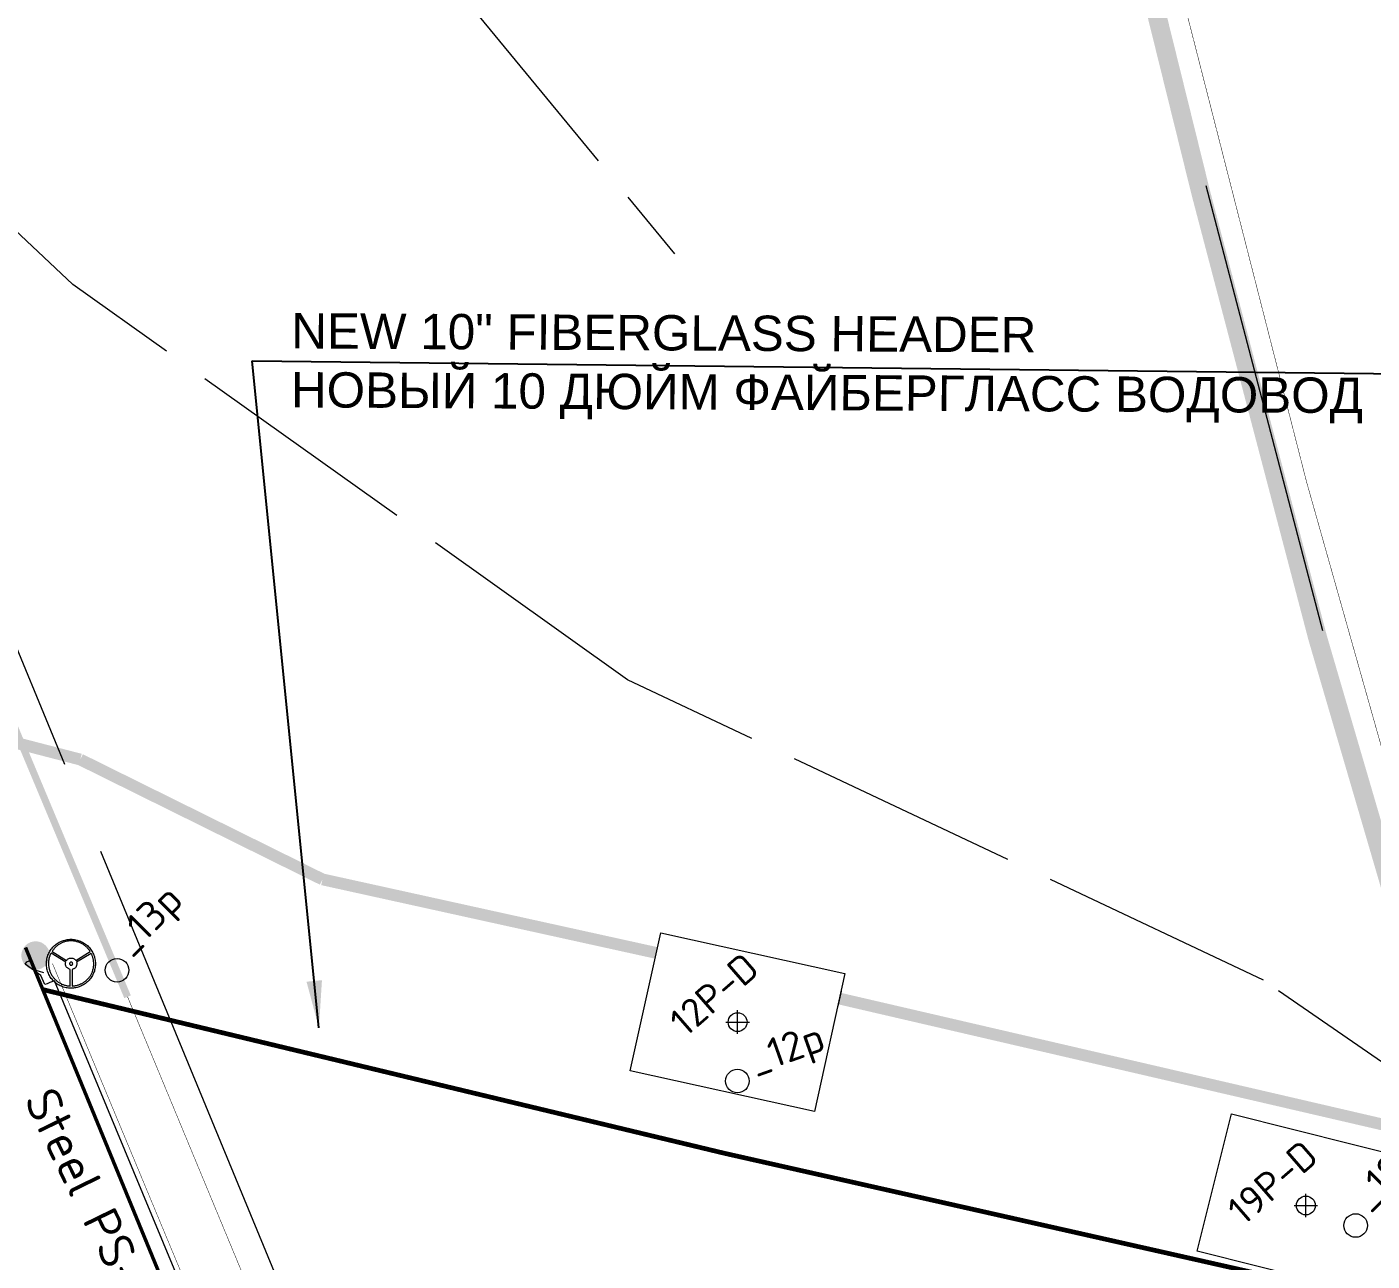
# Model space of a CAD drawing. Header units: millimetres. Extents: x 519 to 9564855, y -810 to 5021775.
# Drawn here: x 9529324 to 9529894, y 4997292 to 4997815 of the extents above; entities that cross this region are included whole.
import ezdxf

# ---------------------------------------------------------------- set-up
doc = ezdxf.new("R2010")
doc.units = ezdxf.units.MM
doc.header["$LTSCALE"] = 2
doc.header["$MEASUREMENT"] = 0
doc.header["$PDMODE"] = 2
doc.header["$PDSIZE"] = 5
for name, pattern in [('92051501$0$GROUND1', [60, 50, -10]), ('92051501$0$GROUND2', [35, 25, -10]), ('DASHED', [0.75, 0.5, -0.25])]:
    doc.linetypes.add(name, pattern=pattern)
for name, color, linetype in [('Existing roads', 41, 'Continuous'), ('FIBERGLASS', 212, 'Continuous'), ('Layer1', 1, 'Continuous'), ('New disposal wells', 191, 'Continuous'), ('OilColl&Flowlines', 3, 'Continuous'), ('OLD WELLS(dr.bfr2000)', 24, 'Continuous'), ('PPLINE_WAT', 7, 'WTR_LINE'), ('ROAD_ASF', 9, 'Continuous'), ('ROAD_FIELD', 255, '92051501$0$GROUND2'), ('водавод', 5, 'Continuous'), ('ситуация', 7, 'Continuous'), ('Скважины на 2014 год', 70, 'Continuous'), ('Скважины на 2015 год', 7, 'Continuous')]:
    doc.layers.add(name, color=color, linetype=linetype)
doc.layers.add('Оптиковолоконный кабель', color=220, linetype='CAB6', lineweight=20)
doc.layers.add('СНГ_трубопроводы', color=244, linetype='Continuous', lineweight=50)
doc.styles.add('92051501$0$STANDARD', font='simplex.shx')
doc.styles.add('Elect', font='isocpeur.ttf')
doc.styles.get("Standard").update_dxf_attribs({"font": 'isocpeur.ttf', "width": 0.5})
doc.linetypes.add('CAB', pattern='A,0.7,-0.43403,["K",Standard,S=0.9,R=0,X=-0.4,Y=-0.3],-0.8', length=1.93403)
doc.linetypes.add('CAB6', pattern='A,0.9,-0.9,["6",Standard,S=0.9,R=0,X=-0.8,Y=-0.4],11', length=12.8)
doc.linetypes.add('WTR_LINE', pattern='A,0.5,-0.2,["W",92051501$0$STANDARD,S=0.1,R=0,X=-0.1,Y=-0.05],-0.05', length=0.75)
doc.dimstyles.new('ISO-25', dxfattribs={"dimtxt": 15, "dimasz": 10, "dimexe": 5, "dimexo": 5, "dimgap": 5, "dimtad": 1, "dimtxsty": 'Standard', "dimblk": 'OBLIQUE', "dimcen": 50, "dimadec": 0, "dimazin": 0, "dimtfac": 1, "dimtmove": 0, "dimatfit": 3, "dimfxl": 0, "dimarcsym": 0})

# ---------------------------------------------------------------- blocks, each defined once
blk = doc.blocks.new('_Oblique')
at = {"color": 0, "linetype": 'ByBlock', "lineweight": -2}
blk.add_line((-0.5, -0.5), (0.5, 0.5), dxfattribs=at)

msp = doc.modelspace()

# ---------------------------------------------------------------- hatches: boundary and pattern name
at = {"layer": 'FIBERGLASS', "linetype": 'DASHED', "lineweight": 0, "ltscale": 0.3}
h = msp.add_hatch(color=256, dxfattribs=at)
h.paths.add_polyline_path([(9529333.47635, 4997421.25043), (9529321.42098, 4997421.25043, -1)])
h.paths.add_polyline_path([(9529327.44866, 4997421.25043), (9529333.47635, 4997421.25043, -0.414213562), (9529327.44866, 4997415.22274)])
h.paths.add_polyline_path([(9529321.42098, 4997421.25043), (9529327.44866, 4997421.25043), (9529327.44866, 4997415.22274, -0.414213562)])

# ---------------------------------------------------------------- linework, layer by layer
at = {"layer": 'Existing roads', "linetype": 'ByBlock', "lineweight": 0, "ltscale": 5, "const_width": 5}
for points in [[(9529346.41595, 4997504.39221), (9528890.37183, 4997622.44755)], [(9529346.41595, 4997504.39221), (9529449.13573, 4997453.54545)], [(9529590.71894, 4997422.34574), (9529449.13573, 4997453.54545)], [(9529929.55842, 4997342.41296), (9529668.37346, 4997402.99201)]]:
    msp.add_lwpolyline(points, dxfattribs=at)
at = {"layer": 'FIBERGLASS', "color": 3, "linetype": 'DASHED', "lineweight": 0, "ltscale": 0.07, "const_width": 3}
msp.add_lwpolyline([(9528010.58, 5000051.16), (9527699.68, 4999386.58), (9528736.56, 4998907.18), (9529366.4667, 4997403.7465)], dxfattribs=at)
at = {"layer": 'FIBERGLASS', "color": 200, "linetype": 'ByBlock', "lineweight": 0, "ltscale": 50, "const_width": 1.5}
msp.add_lwpolyline([(9530707.85, 4995218.6), (9530669.403, 4995219.7328), (9530422.8818, 4995294.5192), (9530331.828, 4995348.2766), (9530246.0607, 4995410.2936), (9530167.9252, 4995486.7018), (9530103.2613, 4995572.3953), (9529876.04802, 4996091.69159), (9529796.1974, 4996274.1903), (9529645.70864, 4996639.35169), (9529515.04144, 4996957.45398), (9529468.47673, 4997070.81329), (9529432.00257, 4997159.60767), (9529400.83594, 4997235.48116), (9529323.1983, 4997424.6537)], dxfattribs=at)
at = {"layer": 'FIBERGLASS', "color": 3, "linetype": 'ByBlock', "lineweight": 0, "ltscale": 50, "const_width": 0.2}
msp.add_lwpolyline([(9529366.4667, 4997403.7465), (9529741.26666, 4996500.95701), (9529818.7477, 4996314.3266), (9529857.2424, 4996261.7656), (9530067.141, 4996017.978), (9530314.74518, 4995835.32196), (9530437.3451, 4995745.1597), (9530595.23581, 4995646.6188), (9530701.85, 4995580.08), (9530813.26463, 4995571.32707)], dxfattribs=at)
at = {"layer": 'Layer1', "color": 0, "linetype": 'ByBlock', "lineweight": 0, "ltscale": 7}
msp.add_lwpolyline([(9530705.86, 4995224.04), (9530694.2161, 4995224.7241), (9530496.8516, 4995451.2056), (9530321.195, 4995544.0739), (9530194.95182, 4995724.42032), (9529958.1212, 4996062.6051), (9529913.3441, 4996125.1016), (9529861.114, 4996201.55859), (9529820.4402, 4996261.5967), (9529804.0007, 4996285.0545), (9529552.49028, 4996889.06007), (9529469.41148, 4997088.57491), (9529372.94876, 4997320.23138), (9529335.4325, 4997410.4927), (9529333.52687, 4997409.72992), (9529332.368, 4997409.2843), (9529331.3384, 4997408.9399), (9529329.6465, 4997412.7738), (9529323.0895, 4997417.5883), (9529323.7919, 4997418.5782), (9529325.3863, 4997419.3087)], dxfattribs=at)
at = {"layer": 'New disposal wells', "color": 212, "lineweight": 0, "const_width": 2}
msp.add_lwpolyline([(9529330.52915, 4997406.79128), (9529619.49301, 4997337.37967), (9529959.16451, 4997260.75907), (9530407.62343, 4997154.82076)], dxfattribs=at)
at = {"layer": 'OLD WELLS(dr.bfr2000)', "lineweight": 0}
for centre in [(9529362, 4997415), (9529625.1, 4997368), (9529887.3, 4997306.7)]:
    msp.add_circle(centre, 5, dxfattribs=at)
at = {"layer": 'PPLINE_WAT', "color": 200, "linetype": 'ByBlock', "lineweight": 0, "ltscale": 25}
msp.add_line((9529327.1, 4997415.2), (9529330.78632, 4997413.98026), dxfattribs=at)
at = {"layer": 'PPLINE_WAT', "lineweight": 0}
for points in [[(9529342.46895, 4997428.14933), (9529342.46895, 4997428.14933), (9529342.99867, 4997428.13894), (9529343.51801, 4997428.0974), (9529344.03734, 4997428.02469), (9529344.54629, 4997427.9416), (9529345.04485, 4997427.81696), (9529345.53303, 4997427.68193), (9529346.0212, 4997427.51574), (9529346.48861, 4997427.32878), (9529346.94562, 4997427.12105), (9529347.39225, 4997426.89254), (9529347.82849, 4997426.64326), (9529348.25435, 4997426.3732), (9529348.65943, 4997426.08238), (9529349.05412, 4997425.77077), (9529349.42805, 4997425.44879), (9529349.79158, 4997425.10603), (9529350.13434, 4997424.74249), (9529350.46672, 4997424.36857), (9529350.77832, 4997423.97387), (9529351.06915, 4997423.56879), (9529351.3392, 4997423.14294), (9529351.58848, 4997422.7067), (9529351.81699, 4997422.26007), (9529352.03511, 4997421.80305), (9529352.22207, 4997421.32526), (9529352.38826, 4997420.84747), (9529352.52329, 4997420.34891), (9529352.63754, 4997419.85035), (9529352.73102, 4997419.3414), (9529352.80373, 4997418.82207), (9529352.84527, 4997418.29234), (9529352.85566, 4997417.76262), (9529352.85566, 4997417.76262), (9529352.84527, 4997417.22251), (9529352.80373, 4997416.69279), (9529352.73102, 4997416.17345), (9529352.63754, 4997415.66451), (9529352.52329, 4997415.16594), (9529352.38826, 4997414.66738), (9529352.22207, 4997414.17921), (9529352.03511, 4997413.7118), (9529351.81699, 4997413.25479), (9529351.58848, 4997412.80816), (9529351.3392, 4997412.37192), (9529351.06915, 4997411.94606), (9529350.77832, 4997411.54098), (9529350.46672, 4997411.14629), (9529350.13434, 4997410.77236), (9529349.79158, 4997410.40883), (9529349.42805, 4997410.06607), (9529349.05412, 4997409.74408), (9529348.65943, 4997409.43248), (9529348.25435, 4997409.14165), (9529347.82849, 4997408.8716), (9529347.39225, 4997408.62232), (9529346.94562, 4997408.39381), (9529346.48861, 4997408.18607), (9529346.0212, 4997407.99911), (9529345.53303, 4997407.84331), (9529345.04485, 4997407.6979), (9529344.54629, 4997407.58364), (9529344.03734, 4997407.49016), (9529343.51801, 4997407.42784), (9529342.99867, 4997407.3863), (9529342.46895, 4997407.37591), (9529342.46895, 4997407.37591), (9529341.92884, 4997407.3863), (9529341.39912, 4997407.42784), (9529340.87978, 4997407.49016), (9529340.37083, 4997407.58364), (9529339.86189, 4997407.6979), (9529339.37371, 4997407.84331), (9529338.88553, 4997407.99911), (9529338.41813, 4997408.18607), (9529337.95073, 4997408.39381), (9529337.5041, 4997408.62232), (9529337.06786, 4997408.8716), (9529336.65239, 4997409.14165), (9529336.24731, 4997409.43248), (9529335.85261, 4997409.74408), (9529335.47869, 4997410.06607), (9529335.11516, 4997410.40883), (9529334.7724, 4997410.77236), (9529334.44002, 4997411.14629), (9529334.13881, 4997411.54098), (9529333.84798, 4997411.94606), (9529333.57793, 4997412.37192), (9529333.32864, 4997412.80816), (9529333.10014, 4997413.25479), (9529332.8924, 4997413.7118), (9529332.70544, 4997414.17921), (9529332.54964, 4997414.66738), (9529332.40423, 4997415.16594), (9529332.28997, 4997415.66451), (9529332.19649, 4997416.17345), (9529332.13417, 4997416.69279), (9529332.09263, 4997417.22251), (9529332.08224, 4997417.76262), (9529332.08224, 4997417.76262), (9529332.09263, 4997418.29234), (9529332.13417, 4997418.82207), (9529332.19649, 4997419.3414), (9529332.28997, 4997419.85035), (9529332.40423, 4997420.34891), (9529332.54964, 4997420.84747), (9529332.70544, 4997421.32526), (9529332.8924, 4997421.80305), (9529333.10014, 4997422.26007), (9529333.32864, 4997422.7067), (9529333.57793, 4997423.14294), (9529333.84798, 4997423.56879), (9529334.13881, 4997423.97387), (9529334.44002, 4997424.36857), (9529334.7724, 4997424.74249), (9529335.11516, 4997425.10603), (9529335.47869, 4997425.44879), (9529335.85261, 4997425.77077), (9529336.24731, 4997426.08238), (9529336.65239, 4997426.3732), (9529337.06786, 4997426.64326), (9529337.5041, 4997426.89254), (9529337.95073, 4997427.12105), (9529338.41813, 4997427.32878), (9529338.88553, 4997427.51574), (9529339.37371, 4997427.68193), (9529339.86189, 4997427.81696), (9529340.37083, 4997427.9416), (9529340.87978, 4997428.02469), (9529341.39912, 4997428.0974), (9529341.92884, 4997428.13894), (9529342.46895, 4997428.14933)], [(9529340.59934, 4997419.1856), (9529340.59934, 4997419.1856), (9529340.80708, 4997419.43488), (9529341.04597, 4997419.653), (9529341.30564, 4997419.82958), (9529341.56531, 4997419.9646), (9529341.84575, 4997420.05808), (9529342.13657, 4997420.13079), (9529342.4274, 4997420.16195), (9529342.71823, 4997420.16195), (9529342.99867, 4997420.13079), (9529343.27911, 4997420.06847), (9529343.53878, 4997419.98538), (9529343.77767, 4997419.87112), (9529344.00618, 4997419.7361), (9529344.19314, 4997419.56991), (9529344.35933, 4997419.39333), (9529344.49436, 4997419.1856), (9529350.58097, 4997422.99752), (9529350.58097, 4997422.99752), (9529350.43556, 4997423.23642), (9529350.26937, 4997423.46493), (9529350.10318, 4997423.69343), (9529349.92661, 4997423.92194), (9529349.73965, 4997424.14006), (9529349.55269, 4997424.35818), (9529349.34495, 4997424.56592), (9529349.13722, 4997424.77365), (9529348.9191, 4997424.971), (9529348.70098, 4997425.16835), (9529348.46208, 4997425.35531), (9529348.22319, 4997425.53188), (9529347.98429, 4997425.70845), (9529347.73501, 4997425.87464), (9529347.47534, 4997426.04083), (9529347.21568, 4997426.18624), (9529346.94562, 4997426.33166), (9529346.67557, 4997426.47707), (9529346.39513, 4997426.60171), (9529346.11468, 4997426.72635), (9529345.83424, 4997426.84061), (9529345.54342, 4997426.94447), (9529345.25259, 4997427.03795), (9529344.96176, 4997427.12105), (9529344.66055, 4997427.20414), (9529344.35933, 4997427.26646), (9529344.05812, 4997427.32878), (9529343.74651, 4997427.38071), (9529343.4453, 4997427.41188), (9529343.1337, 4997427.44304), (9529342.8221, 4997427.45342), (9529342.5105, 4997427.46381), (9529342.5105, 4997427.46381), (9529342.19889, 4997427.45342), (9529341.88729, 4997427.44304), (9529341.57569, 4997427.41188), (9529341.26409, 4997427.38071), (9529340.96288, 4997427.32878), (9529340.66166, 4997427.27685), (9529340.36045, 4997427.21453), (9529340.06962, 4997427.14182), (9529339.7684, 4997427.04834), (9529339.48796, 4997426.95486), (9529339.19714, 4997426.86138), (9529338.91669, 4997426.74713), (9529338.64664, 4997426.62249), (9529338.37659, 4997426.49784), (9529338.10653, 4997426.36282), (9529337.84686, 4997426.2174), (9529337.5872, 4997426.07199), (9529337.33791, 4997425.9058), (9529337.08863, 4997425.73961), (9529336.84974, 4997425.57343), (9529336.62123, 4997425.38647), (9529336.39272, 4997425.19951), (9529336.1746, 4997425.01254), (9529335.95648, 4997424.80481), (9529335.74875, 4997424.59708), (9529335.5514, 4997424.38934), (9529335.36444, 4997424.17122), (9529335.17748, 4997423.94271), (9529335.0009, 4997423.71421), (9529334.82433, 4997423.4857), (9529334.66853, 4997423.2468), (9529334.51273, 4997422.99752), (9529340.59934, 4997419.1856)], [(9529342.06387, 4997415.37368), (9529342.06387, 4997415.37368), (9529341.82497, 4997415.45677), (9529341.59647, 4997415.55025), (9529341.36796, 4997415.67489), (9529341.16022, 4997415.80992), (9529340.96288, 4997415.96572), (9529340.7863, 4997416.13191), (9529340.62011, 4997416.31887), (9529340.48509, 4997416.51622), (9529340.36045, 4997416.72395), (9529340.25658, 4997416.94207), (9529340.18387, 4997417.17058), (9529340.13194, 4997417.40947), (9529340.11117, 4997417.65875), (9529340.12155, 4997417.90804), (9529340.1631, 4997418.15732), (9529340.23581, 4997418.41698), (9529334.03494, 4997422.312), (9529334.03494, 4997422.312), (9529333.89991, 4997422.06272), (9529333.77527, 4997421.81344), (9529333.66102, 4997421.55377), (9529333.55715, 4997421.2941), (9529333.45328, 4997421.02405), (9529333.3598, 4997420.74361), (9529333.27671, 4997420.47355), (9529333.204, 4997420.18272), (9529333.14168, 4997419.90228), (9529333.08975, 4997419.61146), (9529333.03782, 4997419.32063), (9529333.00666, 4997419.0298), (9529332.9755, 4997418.72859), (9529332.95472, 4997418.42737), (9529332.94434, 4997418.12616), (9529332.94434, 4997417.82494), (9529332.95472, 4997417.52373), (9529332.9755, 4997417.22251), (9529332.99627, 4997416.91091), (9529333.03782, 4997416.6097), (9529333.07936, 4997416.30848), (9529333.14168, 4997416.00727), (9529333.204, 4997415.70605), (9529333.27671, 4997415.40484), (9529333.3598, 4997415.10362), (9529333.45328, 4997414.8128), (9529333.55715, 4997414.52197), (9529333.67141, 4997414.23114), (9529333.79605, 4997413.94031), (9529333.93107, 4997413.65987), (9529334.07649, 4997413.37943), (9529334.23229, 4997413.09899), (9529334.23229, 4997413.09899), (9529334.38809, 4997412.82893), (9529334.56466, 4997412.56927), (9529334.73085, 4997412.3096), (9529334.91781, 4997412.06032), (9529335.11516, 4997411.82142), (9529335.31251, 4997411.58253), (9529335.50985, 4997411.35402), (9529335.72797, 4997411.1359), (9529335.93571, 4997410.92817), (9529336.16422, 4997410.72043), (9529336.39272, 4997410.52308), (9529336.63162, 4997410.33612), (9529336.87051, 4997410.14916), (9529337.10941, 4997409.98297), (9529337.35869, 4997409.81679), (9529337.61836, 4997409.66099), (9529337.86764, 4997409.50519), (9529338.13769, 4997409.37016), (9529338.39736, 4997409.23513), (9529338.66741, 4997409.11049), (9529338.93747, 4997408.99624), (9529339.21791, 4997408.89237), (9529339.48796, 4997408.7885), (9529339.7684, 4997408.70541), (9529340.05923, 4997408.62232), (9529340.33967, 4997408.54961), (9529340.62011, 4997408.48729), (9529340.91094, 4997408.43536), (9529341.20177, 4997408.38342), (9529341.48221, 4997408.35226), (9529341.77304, 4997408.33149), (9529342.06387, 4997408.31071), (9529342.06387, 4997415.37368)], [(9529344.85789, 4997418.41698), (9529344.85789, 4997418.41698), (9529344.92021, 4997418.14693), (9529344.95137, 4997417.87687), (9529344.95137, 4997417.61721), (9529344.9306, 4997417.36793), (9529344.88905, 4997417.11865), (9529344.82673, 4997416.87975), (9529344.73325, 4997416.66163), (9529344.62939, 4997416.4539), (9529344.49436, 4997416.25655), (9529344.32817, 4997416.06959), (9529344.1516, 4997415.91379), (9529343.95425, 4997415.75799), (9529343.73613, 4997415.63335), (9529343.49723, 4997415.52948), (9529343.23757, 4997415.436), (9529342.95712, 4997415.37368), (9529342.95712, 4997408.31071), (9529342.95712, 4997408.31071), (9529343.23757, 4997408.3211), (9529343.51801, 4997408.34187), (9529343.79845, 4997408.37303), (9529344.07889, 4997408.41458), (9529344.35933, 4997408.46652), (9529344.63977, 4997408.51845), (9529344.92021, 4997408.59116), (9529345.20065, 4997408.66386), (9529345.4811, 4997408.74696), (9529345.76154, 4997408.84044), (9529346.04198, 4997408.9443), (9529346.31203, 4997409.04817), (9529346.58209, 4997409.17281), (9529346.85214, 4997409.29745), (9529347.1222, 4997409.43248), (9529347.38186, 4997409.57789), (9529347.64153, 4997409.72331), (9529347.9012, 4997409.88949), (9529348.15048, 4997410.05568), (9529348.39976, 4997410.23226), (9529348.63866, 4997410.40883), (9529348.87755, 4997410.60618), (9529349.10606, 4997410.80353), (9529349.33457, 4997411.01126), (9529349.55269, 4997411.21899), (9529349.76042, 4997411.4475), (9529349.96815, 4997411.67601), (9529350.1655, 4997411.9149), (9529350.35246, 4997412.1538), (9529350.53942, 4997412.40308), (9529350.70561, 4997412.66275), (9529350.8718, 4997412.9328), (9529350.8718, 4997412.9328), (9529351.0276, 4997413.21324), (9529351.17301, 4997413.49368), (9529351.30804, 4997413.78451), (9529351.43268, 4997414.06495), (9529351.53655, 4997414.35578), (9529351.64041, 4997414.65699), (9529351.7339, 4997414.94782), (9529351.81699, 4997415.23865), (9529351.8897, 4997415.53987), (9529351.9624, 4997415.84108), (9529352.01434, 4997416.13191), (9529352.05588, 4997416.43312), (9529352.08704, 4997416.73434), (9529352.1182, 4997417.03555), (9529352.12859, 4997417.32638), (9529352.13898, 4997417.62759), (9529352.13898, 4997417.92881), (9529352.1182, 4997418.21964), (9529352.09743, 4997418.51046), (9529352.06627, 4997418.81168), (9529352.03511, 4997419.10251), (9529351.98318, 4997419.38295), (9529351.93124, 4997419.67378), (9529351.85854, 4997419.95422), (9529351.78583, 4997420.23466), (9529351.70274, 4997420.5151), (9529351.60925, 4997420.79554), (9529351.51577, 4997421.06559), (9529351.40152, 4997421.32526), (9529351.28727, 4997421.59532), (9529351.16263, 4997421.85498), (9529351.0276, 4997422.10427), (9529344.85789, 4997418.41698)], [(9529342.55204, 4997418.41698), (9529342.55204, 4997418.41698), (9529342.41702, 4997418.4066), (9529342.29238, 4997418.36505), (9529342.18851, 4997418.30273), (9529342.08464, 4997418.23002), (9529342.01193, 4997418.12616), (9529341.94961, 4997418.02229), (9529341.90807, 4997417.89765), (9529341.89768, 4997417.76262), (9529341.89768, 4997417.76262), (9529341.90807, 4997417.62759), (9529341.94961, 4997417.51334), (9529342.01193, 4997417.39909), (9529342.08464, 4997417.30561), (9529342.18851, 4997417.22251), (9529342.29238, 4997417.17058), (9529342.41702, 4997417.12903), (9529342.55204, 4997417.11865), (9529342.55204, 4997417.11865), (9529342.68707, 4997417.12903), (9529342.80132, 4997417.17058), (9529342.91558, 4997417.22251), (9529343.00906, 4997417.30561), (9529343.09215, 4997417.39909), (9529343.14409, 4997417.51334), (9529343.18563, 4997417.62759), (9529343.19602, 4997417.76262), (9529343.19602, 4997417.76262), (9529343.18563, 4997417.89765), (9529343.14409, 4997418.02229), (9529343.09215, 4997418.12616), (9529343.00906, 4997418.23002), (9529342.91558, 4997418.30273), (9529342.80132, 4997418.36505), (9529342.68707, 4997418.4066), (9529342.55204, 4997418.41698)]]:
    msp.add_lwpolyline(points, dxfattribs=at)
at = {"layer": 'ROAD_ASF', "color": 0, "linetype": 'ByBlock', "lineweight": 0, "ltscale": 25}
msp.add_line((9529823.74, 4997747.9), (9529873.3, 4997559.1), dxfattribs=at)
at = {"layer": 'ROAD_ASF', "color": 252, "linetype": 'ByBlock', "lineweight": 0, "ltscale": 25, "const_width": 8}
msp.add_lwpolyline([(9529517.37133, 4999719.39752), (9529529.63234, 4999639.45574), (9529544.03234, 4999501.25574), (9529560.83234, 4999334.85574), (9529580.23234, 4999148.65574), (9529597.73234, 4998985.35574), (9529614.33234, 4998813.35574), (9529631.03234, 4998635.15574), (9529655.63234, 4998426.75574), (9529698.73234, 4998242.15574), (9529821.67234, 4997744.65574), (9529833.2368, 4997700.60064), (9529871.23234, 4997555.85574), (9529966.83234, 4997229.15574), (9530036.93234, 4997091.75574), (9530110.83234, 4996939.15574)], dxfattribs=at)
at = {"layer": 'ROAD_FIELD', "linetype": '92051501$0$GROUND1', "lineweight": 0}
for points in [[(9529585.07021, 4999739.68707), (9529094.92907, 4999263.14809), (9528683.32141, 4998861.5256), (9528930.86741, 4998380.17308), (9529141.037, 4998211.955), (9529426.18971, 4997928.22589), (9529598.45821, 4997718.90947)], [(9529936.83229, 4997349.36541), (9529848.25573, 4997410.72902), (9529578.44973, 4997538.2587), (9529343.28098, 4997705.8691), (9529128.16542, 4997908.09471), (9528878.41262, 4998079.34881), (9528796.377, 4998157.68844), (9528696.89803, 4998239.34377), (9528372.40159, 4998408.776), (9528279.42795, 4998472.54084), (9528187.10406, 4998471.54786), (9528192.337, 4998674.755), (9528127.73774, 4998836.62462)]]:
    msp.add_lwpolyline(points, dxfattribs=at)
at = {"layer": 'водавод', "color": 5, "linetype": 'ByBlock', "lineweight": 0, "ltscale": 50, "const_width": 0.2}
msp.add_lwpolyline([(9530692.84, 4995223.1), (9530587.7339, 4995292.7989), (9530310.10361, 4995552.30313), (9530258.7695, 4995637.4242), (9530100.15255, 4995864.29945), (9530096.56465, 4995869.43135), (9530086.75579, 4995883.4613), (9530073.9541, 4995901.77199), (9530035.89085, 4995956.21517), (9529934.3598, 4996101.4385), (9529867.015, 4996187.8337), (9529825.58227, 4996251.51486), (9529818.5918, 4996269.2838), (9529804.7664, 4996289.0861), (9529738.86292, 4996447.31373), (9529651.32944, 4996657.47279), (9529531.82243, 4996944.3971), (9529455.82454, 4997126.86039), (9529449.1388, 4997142.91218), (9529408.37217, 4997240.78874), (9529354.23365, 4997370.76988), (9529334.62668, 4997417.84425)], dxfattribs=at)
at = {"layer": 'Оптиковолоконный кабель', "linetype": 'CAB', "lineweight": 20, "ltscale": 0.5, "const_width": 0.2}
msp.add_lwpolyline([(9530138.71522, 4996908.40112), (9529977.05627, 4997230.84606), (9529866.47506, 4997622.20431), (9529729.29183, 4998159.15482), (9529664.95599, 4998424.37676), (9529536.03736, 4999648.58329), (9529522.35859, 4999733.17706), (9529522.35859, 4999733.17706)], dxfattribs=at)
at = {"layer": 'ситуация', "color": 0, "lineweight": 0, "ltscale": 5}
msp.add_line((9529669.07286, 4997406.16586), (9529667.67406, 4997399.81816), dxfattribs=at)
msp.add_circle((9529625.20767, 4997392.99977), 4, dxfattribs=at)
at = {"layer": 'Скважины на 2014 год', "color": 0, "linetype": 'ByBlock', "lineweight": 0, "ltscale": 5}
msp.add_lwpolyline([(9529579.69287, 4997372.30983), (9529592.60487, 4997430.90403), (9529670.73047, 4997413.68803), (9529657.81848, 4997355.09383), (9529579.69287, 4997372.30983)], dxfattribs=at)
at = {"layer": 'Скважины на 2014 год', "color": 0, "linetype": 'ByBlock', "lineweight": 0}
msp.add_lwpolyline([(9529820.10745, 4997295.83128), (9529834.7039, 4997354.02874), (9529912.3005, 4997334.56681), (9529897.70405, 4997276.36935), (9529820.10745, 4997295.83128)], dxfattribs=at)
msp.add_circle((9529866.2, 4997315.2), 4, dxfattribs=at)
at = {"layer": 'Скважины на 2014 год', "color": 0, "lineweight": 0, "ltscale": 5}
msp.add_point((9529625.20767, 4997392.99977), dxfattribs=at)
at = {"layer": 'Скважины на 2014 год', "color": 0, "linetype": 'ByBlock', "lineweight": 0}
msp.add_point((9529866.2, 4997315.2), dxfattribs=at)
at = {"layer": 'СНГ_трубопроводы', "color": 5, "linetype": '92051501$0$GROUND1', "lineweight": 0, "ltscale": 2}
msp.add_line((9528805.64144, 4998796.53896), (9529833.59135, 4996305.82954), dxfattribs=at)

# ---------------------------------------------------------------- texts
at = {"layer": 'New disposal wells', "color": 0, "lineweight": 0, "insert": (9529435.95767, 4997693.77748, -0.00001), "char_height": 15, "width": 0.000000000283, "attachment_point": 1, "rotation": 359.6930482, "style": 'Elect'}
msp.add_mtext('{\\fArial|b0|i0|c0|p34;NEW 10" FIBERGLASS HEADER\\fArial|b0|i0|c204|p34;\\PНОВЫЙ 10 ДЮЙМ ФАЙБЕРГЛАСС ВОДОВОД}', dxfattribs=at)
at = {"layer": 'OilColl&Flowlines', "color": 0, "lineweight": 0, "style": 'Elect'}
msp.add_text('Steel PS-1 line / Стальная линия ЦДН-1', height=15, rotation=296.0223046, dxfattribs=at).set_placement((9529322.14705, 4997360.09682))
at = {"layer": 'OLD WELLS(dr.bfr2000)', "lineweight": 0, "style": 'Elect'}
for s, rotation, p in [(' _13p', 44.9999999, (9529362, 4997415)), (' _12p', 19.4718666, (9529625.1, 4997368)), (' _19p', 44.9999999, (9529887.3, 4997306.7))]:
    msp.add_text(s, height=12.5, rotation=rotation, dxfattribs=at).set_placement(p)
at = {"layer": 'Скважины на 2014 год', "color": 0, "linetype": 'ByBlock', "lineweight": 0, "style": 'Elect'}
msp.add_text('19P-D', height=12, rotation=41, dxfattribs=at).set_placement((9529839.66815, 4997306.30196))
at = {"layer": 'Скважины на 2015 год', "color": 0, "linetype": 'ByBlock', "lineweight": 0, "ltscale": 5, "style": 'Elect'}
msp.add_text('12P-D', height=12, rotation=41, dxfattribs=at).set_placement((9529603.05524, 4997386.27014))

# ---------------------------------------------------------------- leaders
at = {"layer": 'New disposal wells', "color": 5, "linetype": 'ByBlock', "lineweight": 0, "ltscale": 25}
msp.add_leader([(9529447.64252, 4997390.55445, 0.00001), (9529419.27497, 4997673.52732, 0.00001), (9529951.92815, 4997667.57106, 0.00001)], dimstyle='ISO-25', override={"dimasz": 20, "dimgap": 5, "dimtxsty": 'Elect'}, dxfattribs=at)

doc.saveas('drawing.dxf')
